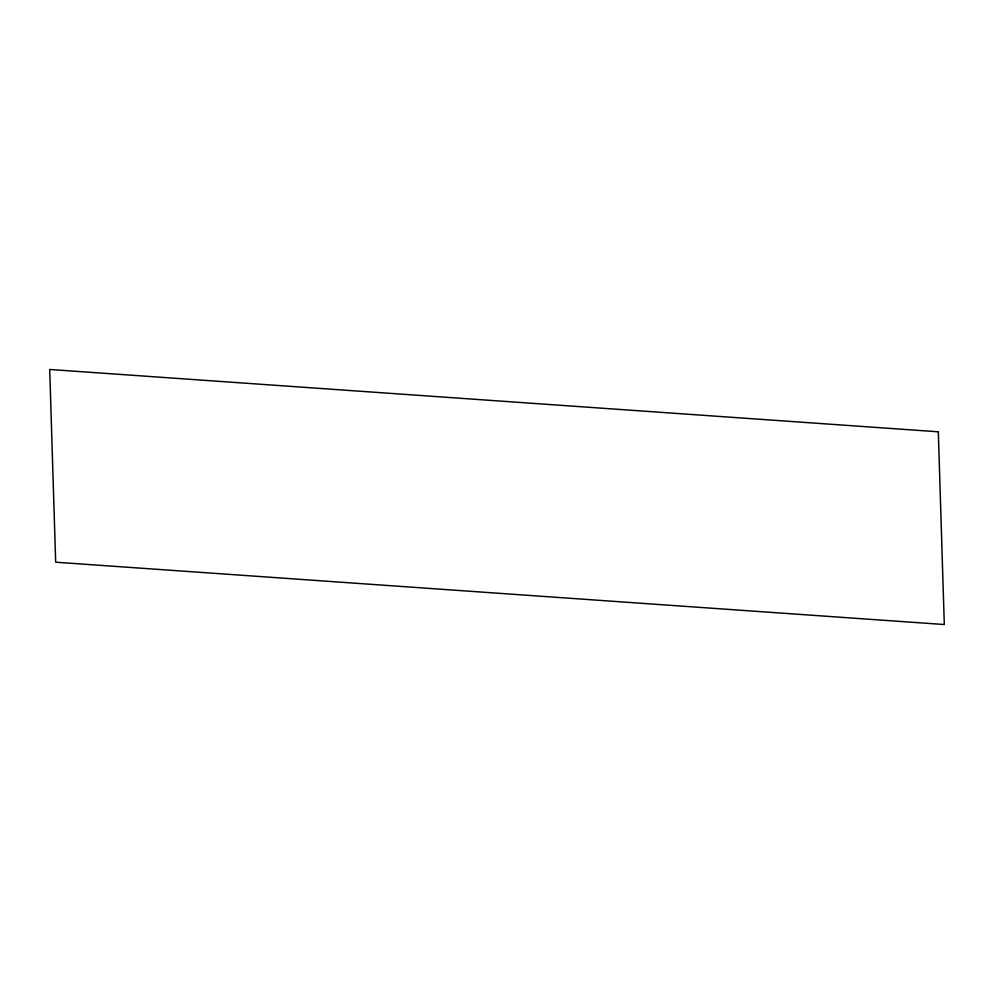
<?xml version="1.0" encoding="UTF-8"?>
<svg xmlns="http://www.w3.org/2000/svg" width="994" height="994" viewBox="0 0 994 994"><rect width="100%" height="100%" fill="white"/><g stroke="black" fill="none" stroke-linecap="round" stroke-linejoin="round"><path stroke-width="1.49" d="M938.324 431.794L49.7 369.47L55.676 562.206L944.3 624.53L938.324 431.794"/></g></svg>
